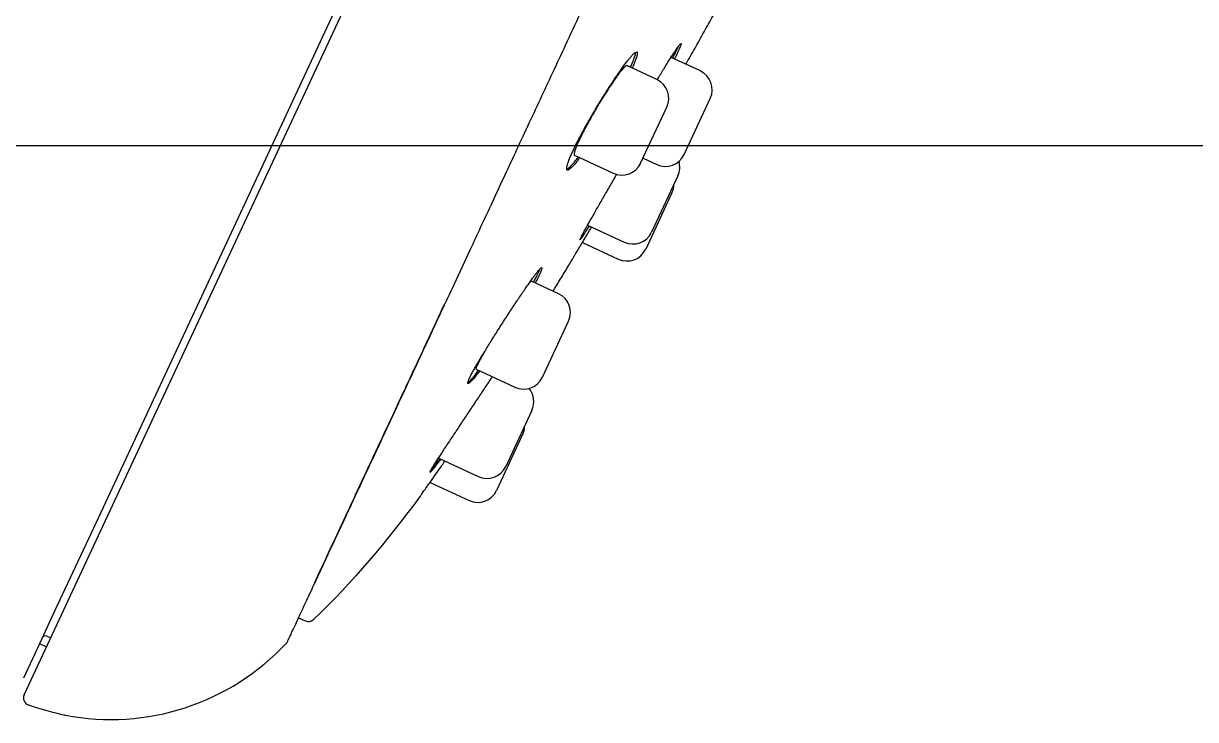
# Model space of a CAD drawing. Header units: millimetres. Extents: x 863 to 5283, y 810 to 2397.
# Drawn here: x 1728.65 to 1731.83, y 1437.326 to 1439.214 of the extents above; entities that cross this region are included whole.
import ezdxf

# ---------------------------------------------------------------- set-up
doc = ezdxf.new("R2010")
doc.units = ezdxf.units.MM
doc.layers.add('Płytki', color=254, linetype='Continuous')
doc.layers.add('Wbudowane', color=175, linetype='Continuous')

# ---------------------------------------------------------------- blocks, each defined once
blk = doc.blocks.new('Z$W@#14502')
for p, q in [((10.0425, 133.3138), (13.9443, 141.6812)), ((11.0052, 135.4282), (10.2374, 133.7818)), ((11.8767, 135.0064), (11.7975, 135.0433)), ((11.7587, 134.983), (11.6776, 135.0208)), ((11.7148, 134.7563), (11.7858, 134.9086)), ((11.8327, 134.7797), (11.9037, 134.932)), ((11.5355, 134.7782), (11.6404, 134.7292)), ((11.7212, 134.7699), (11.7583, 134.7526)), ((11.8156, 134.7216), (11.7446, 134.5693)), ((11.7996, 134.6755), (11.7286, 134.5233)), ((11.571, 134.5885), (11.6702, 134.5423)), ((11.5569, 134.5415), (11.6542, 134.4962)), ((11.4923, 134.4021), (11.4187, 134.4364)), ((11.4483, 134.1754), (11.5193, 134.3277)), ((11.2685, 134.1975), (11.3739, 134.1483)), ((11.4197, 134.0856), (11.3487, 133.9333)), ((11.3947, 134.0202), (11.3237, 133.868)), ((11.1673, 133.9561), (11.2743, 133.9062)), ((11.1434, 133.8903), (11.2493, 133.8409)), ((10.2374, 133.7818), (10.1251, 133.541)), ((10.1251, 133.541), (10.0891, 133.4637)), ((10.7868, 133.5227), (10.8054, 133.5144)), ((10.0891, 133.4637), (10.0405, 133.3594)), ((10.0843, 133.4535), (10.1034, 133.4444)), ((10.1039, 133.4731), (10.1148, 133.4688)), ((10.1039, 133.4731), (10.1147, 133.4687))]:
    blk.add_line(p, q)
for centre, radius, start, end in [((11.853, 134.9556), 0.056, 335, 65), ((11.7351, 134.9322), 0.056, 335, 65), ((11.6641, 134.78), 0.056, 245, 335), ((11.782, 134.8034), 0.056, 245, 335), ((11.7648, 134.7453), 0.056, 335, 16.2869), ((11.7489, 134.6992), 0.056, 335, 359.3958), ((11.6938, 134.593), 0.056, 245, 335), ((11.6779, 134.5469), 0.056, 245, 335), ((11.4686, 134.3513), 0.056, 335, 65), ((11.3976, 134.1991), 0.056, 245, 335), ((11.3689, 134.1092), 0.056, 335, 39.6537), ((11.344, 134.0439), 0.056, 335, 359.3958), ((11.2979, 133.957), 0.056, 245, 335), ((11.273, 133.8916), 0.056, 245, 335), ((-105.9508, 188.1301), 128.8775, 334.977675, 335.056407), ((10.0995, 133.464), 0.00925, 146.9331, 154.5738), ((10.1003, 133.4637), 0.0101, 68.7168, 147.8949), ((10.1003, 133.4637), 0.0101, 68.5481, 147.7414), ((10.2775, 133.8983), 0.6513, 259.076, 317.0342), ((10.7475, 133.4619), 0.01, 311.4622, 336.0988), ((10.0606, 133.3054), 0.02, 155, 251.4945), ((10.3437, 134.1415), 0.9027, 251.3024, 251.4769), ((10.3437, 134.1417), 0.9029, 251.3029, 257.8748), ((10.3437, 134.1415), 0.9027, 257.6488, 257.8575)]:
    blk.add_arc(centre, radius, start, end)
for centre, major_axis, ratio, start_param, end_param in [((10.8135, 133.5327), (0.0198, 0.0033), 0.990837, 4.129325, 5.303251), ((10.1077, 133.4824), (0.00373, 0.00928), 0.022224, 3.06855, 3.141593)]:
    blk.add_ellipse(centre, major_axis=major_axis, ratio=ratio, start_param=start_param, end_param=end_param)
for points, knots in [([(10.7566, 133.4578), (10.7566, 133.4578), (10.7566, 133.4579), (10.7568, 133.4583), (10.7577, 133.4602), (10.7611, 133.4676), (10.7699, 133.4865), (10.784, 133.5166), (10.8027, 133.5568), (10.8248, 133.6041), (10.8491, 133.6562), (10.8755, 133.713), (10.9054, 133.777), (10.9388, 133.8486), (10.9742, 133.9244), (11.0048, 133.9902), (11.0272, 134.0381), (11.0394, 134.0642), (11.0479, 134.0824), (11.057, 134.1021), (11.0712, 134.1325), (11.0931, 134.1795), (11.1193, 134.2357), (11.1472, 134.2954), (11.1761, 134.3575), (11.2113, 134.4329), (11.2559, 134.5287), (11.3094, 134.6436), (11.3712, 134.7762), (11.4374, 134.9182), (11.5095, 135.0728), (11.5852, 135.2353), (11.6673, 135.4115), (11.7529, 135.5952), (11.8448, 135.7925), (11.9443, 136.0059), (12.03, 136.1898), (12.1, 136.3401), (12.1409, 136.4279), (12.1728, 136.4961), (12.1926, 136.5386), (12.2117, 136.5796), (12.2329, 136.6253), (12.2656, 136.6954), (12.3165, 136.8044), (12.4069, 136.9984), (12.5296, 137.2617), (12.6759, 137.5755), (12.8277, 137.9014), (12.9839, 138.2365), (13.138, 138.567), (13.2614, 138.8318), (13.3423, 139.0055), (13.3859, 139.0988), (13.4125, 139.1559), (13.4373, 139.2093), (13.4644, 139.2673), (13.512, 139.3694), (13.578, 139.511), (13.6717, 139.7121), (13.7729, 139.9292), (13.8799, 140.1587), (13.979, 140.3714), (14.0693, 140.5651), (14.1466, 140.731), (14.2008, 140.8472), (14.2359, 140.9227), (14.2595, 140.9732), (14.2843, 141.0265), (14.3153, 141.0928), (14.3346, 141.1343), (14.347, 141.161)], [0, 0, 0, 0, 0.003912, 0.008059, 0.017229, 0.04406, 0.073233, 0.102451, 0.13115, 0.157102, 0.179165, 0.199447, 0.219812, 0.239559, 0.257449, 0.273451, 0.280966, 0.285329, 0.288107, 0.290934, 0.295923, 0.304046, 0.314681, 0.322748, 0.331116, 0.341654, 0.354001, 0.36887, 0.384512, 0.400799, 0.41665, 0.434494, 0.451638, 0.470275, 0.489167, 0.509363, 0.531857, 0.54161, 0.55199, 0.556657, 0.560857, 0.563959, 0.568187, 0.573697, 0.58366, 0.598755, 0.627971, 0.657092, 0.686051, 0.718511, 0.750155, 0.777919, 0.792223, 0.798583, 0.804, 0.808176, 0.813518, 0.820242, 0.836801, 0.853293, 0.877005, 0.898457, 0.919114, 0.938823, 0.955679, 0.969161, 0.974587, 0.979357, 0.984977, 0.991938, 1, 1, 1, 1]), ([(11.8374, 135.0247), (11.8386, 135.0267), (11.8438, 135.0359), (11.8531, 135.0524), (11.8653, 135.0741), (11.8776, 135.0958), (11.8898, 135.1177), (11.9021, 135.1396), (11.9143, 135.1614), (11.923, 135.1771), (11.9272, 135.1846), (11.9276, 135.1852)], [0, 0, 0, 0, 0.0380568, 0.1729079, 0.3081212, 0.4436936, 0.5796217, 0.7159026, 0.852533, 0.9895098, 1, 1, 1, 1]), ([(11.7598, 134.9825), (11.7601, 134.983), (11.7604, 134.9835), (11.7665, 134.9936), (11.772, 135.0028), (11.7799, 135.0157), (11.7824, 135.0199), (11.7874, 135.028), (11.7898, 135.0318), (11.7967, 135.0427), (11.8009, 135.0492), (11.8065, 135.0578), (11.8083, 135.0605), (11.8115, 135.0653), (11.8145, 135.0696), (11.817, 135.073), (11.8192, 135.0758), (11.8202, 135.077), (11.8227, 135.0798), (11.8237, 135.0807), (11.8245, 135.0804), (11.8246, 135.08), (11.8245, 135.0788), (11.8242, 135.0779), (11.8232, 135.0745), (11.8219, 135.0713), (11.8191, 135.0649), (11.818, 135.0625), (11.8156, 135.0574), (11.8142, 135.0545), (11.8109, 135.0477), (11.8088, 135.0436), (11.8065, 135.0391)], [0, 0, 0, 0, 0.005391, 0.005391, 0.108631, 0.108631, 0.160251, 0.160251, 0.211871, 0.211871, 0.315111, 0.315111, 0.366731, 0.366731, 0.418351, 0.469971, 0.469971, 0.521591, 0.521591, 0.624831, 0.624831, 0.676451, 0.676451, 0.728071, 0.728071, 0.831311, 0.831311, 0.882931, 0.882931, 0.93455, 0.93455, 1, 1, 1, 1]), ([(11.802, 135.0412), (11.8024, 135.0421), (11.8029, 135.043), (11.8051, 135.0473), (11.8067, 135.0505), (11.8111, 135.0596), (11.8136, 135.0648), (11.8161, 135.0705), (11.8167, 135.0719), (11.8172, 135.0732)], [0, 0, 0, 0, 0.06279, 0.06279, 0.315833, 0.315833, 0.821921, 0.821921, 1, 1, 1, 1]), ([(11.594, 134.9053), (11.6003, 134.9159), (11.6066, 134.9262), (11.616, 134.9413), (11.6192, 134.9463), (11.6254, 134.9561), (11.6286, 134.961), (11.6378, 134.9752), (11.6437, 134.9841), (11.6523, 134.9967), (11.6551, 135.0008), (11.6606, 135.0086), (11.6632, 135.0123), (11.6709, 135.0229), (11.6755, 135.0291), (11.682, 135.0373), (11.684, 135.0398), (11.6879, 135.0444), (11.6914, 135.0485), (11.6944, 135.0516), (11.6972, 135.0542), (11.6985, 135.0553), (11.7018, 135.0578), (11.7034, 135.0584), (11.705, 135.0577), (11.7053, 135.0573), (11.7058, 135.0558), (11.7058, 135.0549), (11.7055, 135.0512), (11.7047, 135.0477), (11.7026, 135.0411), (11.7018, 135.0386), (11.6998, 135.0332), (11.6986, 135.0303), (11.6957, 135.0232), (11.6938, 135.0189), (11.6917, 135.0142)], [0, 0, 0, 0, 0.085871, 0.085871, 0.128806, 0.128806, 0.171741, 0.171741, 0.257612, 0.257612, 0.300547, 0.300547, 0.343483, 0.343483, 0.429353, 0.429353, 0.472289, 0.472289, 0.515224, 0.558159, 0.558159, 0.601095, 0.601095, 0.686965, 0.686965, 0.729901, 0.729901, 0.772836, 0.772836, 0.858707, 0.858707, 0.901642, 0.901642, 0.944577, 0.944577, 1, 1, 1, 1]), ([(11.6872, 135.0164), (11.6876, 135.0173), (11.6881, 135.0183), (11.6901, 135.0228), (11.6915, 135.0262), (11.6953, 135.0355), (11.6973, 135.0408), (11.6995, 135.0475), (11.7, 135.0495), (11.7008, 135.053), (11.7011, 135.0545), (11.7012, 135.0562), (11.7013, 135.0568), (11.7012, 135.0572)], [0, 0, 0, 0, 0.047122, 0.047122, 0.2217318, 0.2217318, 0.5709515, 0.5709515, 0.7455613, 0.7455613, 0.9201711, 0.9201711, 1, 1, 1, 1]), ([(11.6776, 135.0208), (11.6776, 135.0208), (11.6776, 135.0208), (11.6772, 135.021), (11.6767, 135.021), (11.6754, 135.0205), (11.6747, 135.0201), (11.6722, 135.0182), (11.6701, 135.0162), (11.6664, 135.0121), (11.665, 135.0106), (11.6622, 135.0071), (11.6606, 135.0052), (11.6558, 134.9991), (11.6523, 134.9943), (11.6446, 134.9835), (11.6405, 134.9777), (11.6341, 134.9681), (11.6319, 134.9648), (11.6274, 134.958), (11.6251, 134.9545), (11.6182, 134.9437), (11.6135, 134.9363), (11.6065, 134.9248), (11.6041, 134.9209), (11.5993, 134.913), (11.5969, 134.909), (11.59, 134.8972), (11.5854, 134.8893), (11.5787, 134.8774), (11.5765, 134.8735), (11.5722, 134.8658), (11.5681, 134.8582), (11.5642, 134.8509), (11.5604, 134.8437), (11.5586, 134.8401), (11.5534, 134.8299), (11.5503, 134.8235), (11.5462, 134.8147), (11.5449, 134.8119), (11.5426, 134.8065), (11.5415, 134.804), (11.5386, 134.7969), (11.5372, 134.7928), (11.5356, 134.7878), (11.5352, 134.7862), (11.5347, 134.7836), (11.5345, 134.7824), (11.5344, 134.7796), (11.5347, 134.7785), (11.5355, 134.7781)], [0, 0, 0, 0, 0.001314, 0.001314, 0.032558, 0.032558, 0.063801, 0.063801, 0.126289, 0.126289, 0.157532, 0.157532, 0.188776, 0.188776, 0.251263, 0.251263, 0.31375, 0.31375, 0.344994, 0.344994, 0.376237, 0.376237, 0.438724, 0.438724, 0.469968, 0.469968, 0.501211, 0.501211, 0.563699, 0.563699, 0.594942, 0.594942, 0.626186, 0.657429, 0.657429, 0.688673, 0.688673, 0.75116, 0.75116, 0.782404, 0.782404, 0.813647, 0.813647, 0.876134, 0.876134, 0.907378, 0.907378, 0.938621, 0.938621, 1, 1, 1, 1]), ([(11.5499, 134.7714), (11.5493, 134.7707), (11.5488, 134.77), (11.5459, 134.7661), (11.5436, 134.7632), (11.5371, 134.7551), (11.5332, 134.7506), (11.5281, 134.7452), (11.5265, 134.7437), (11.5236, 134.7411), (11.5223, 134.7401), (11.5188, 134.7377), (11.5171, 134.7371), (11.5153, 134.7379), (11.5149, 134.7384), (11.5143, 134.7399), (11.5141, 134.7419), (11.5145, 134.7449), (11.5152, 134.7484), (11.5157, 134.7504), (11.5176, 134.7571), (11.5195, 134.7625), (11.5233, 134.7718), (11.5247, 134.7751), (11.5278, 134.7822), (11.5295, 134.7859), (11.5349, 134.7976), (11.539, 134.806), (11.5459, 134.8195), (11.5483, 134.8242), (11.5533, 134.8337), (11.5559, 134.8385), (11.5639, 134.8533), (11.5696, 134.8634), (11.5816, 134.8843), (11.5877, 134.8948), (11.594, 134.9053)], [0, 0, 0, 0, 0.0097815, 0.0097815, 0.0528345, 0.0528345, 0.1389404, 0.1389404, 0.1819934, 0.1819934, 0.2250464, 0.2250464, 0.3111523, 0.3111523, 0.3542053, 0.3542053, 0.3972583, 0.4403113, 0.4403113, 0.4833643, 0.4833643, 0.5694702, 0.5694702, 0.6125232, 0.6125232, 0.6555762, 0.6555762, 0.7416821, 0.7416821, 0.7847351, 0.7847351, 0.8277881, 0.8277881, 0.913894, 0.913894, 1, 1, 1, 1]), ([(11.5145, 134.7395), (11.5153, 134.7397), (11.5163, 134.7403), (11.5196, 134.7426), (11.5225, 134.7452), (11.5275, 134.7505), (11.5293, 134.7526), (11.5332, 134.7571), (11.5372, 134.7621), (11.5417, 134.7679), (11.5446, 134.7718), (11.5452, 134.7726), (11.5458, 134.7734)], [0, 0, 0, 0, 0.152477, 0.152477, 0.47578, 0.47578, 0.637431, 0.637431, 0.799082, 0.960734, 0.960734, 1, 1, 1, 1]), ([(11.5755, 134.5864), (11.575, 134.5856), (11.5745, 134.5848), (11.572, 134.5808), (11.57, 134.5777), (11.5646, 134.569), (11.5615, 134.5642), (11.5576, 134.5583), (11.5564, 134.5565), (11.5544, 134.5535), (11.5535, 134.5523), (11.5514, 134.5494), (11.5505, 134.5484), (11.5502, 134.5485), (11.5502, 134.5489), (11.5506, 134.55), (11.5513, 134.5516), (11.5525, 134.5542), (11.5541, 134.5574), (11.5551, 134.5592), (11.5583, 134.5654), (11.561, 134.5704), (11.5659, 134.5792), (11.5676, 134.5824), (11.5714, 134.5892), (11.5734, 134.5928), (11.5797, 134.604), (11.5843, 134.6121), (11.5919, 134.6253), (11.5945, 134.6299), (11.5998, 134.6392), (11.6053, 134.6487), (11.611, 134.6585), (11.6168, 134.6686), (11.6197, 134.6737), (11.6288, 134.6893), (11.6349, 134.6997), (11.6411, 134.7103)], [0, 0, 0, 0, 0.009946, 0.009946, 0.052992, 0.052992, 0.139083, 0.139083, 0.182129, 0.182129, 0.225175, 0.225175, 0.311267, 0.311267, 0.354312, 0.354312, 0.397358, 0.440404, 0.440404, 0.48345, 0.48345, 0.569542, 0.569542, 0.612587, 0.612587, 0.655633, 0.655633, 0.741725, 0.741725, 0.784771, 0.784771, 0.827817, 0.870862, 0.870862, 0.913908, 0.913908, 1, 1, 1, 1]), ([(11.5339, 134.5026), (11.5339, 134.5026), (11.534, 134.5029), (11.5346, 134.5039), (11.5355, 134.5054), (11.537, 134.508), (11.5388, 134.511), (11.5399, 134.5128), (11.5435, 134.5188), (11.5464, 134.5238), (11.5516, 134.5325), (11.5534, 134.5356), (11.5574, 134.5423), (11.5595, 134.5458), (11.566, 134.5569), (11.5708, 134.5649), (11.5779, 134.5769), (11.5798, 134.5801), (11.5818, 134.5835)], [0, 0, 0, 0, 0.092341, 0.092341, 0.185624, 0.278907, 0.278907, 0.37219, 0.37219, 0.558756, 0.558756, 0.65204, 0.65204, 0.745323, 0.745323, 0.931889, 0.931889, 1, 1, 1, 1]), ([(11.4774, 134.409), (11.4782, 134.4104), (11.4824, 134.4173), (11.4899, 134.4297), (11.4999, 134.4462), (11.5099, 134.4627), (11.5197, 134.4791), (11.5279, 134.4927), (11.5323, 134.5001), (11.5339, 134.5026)], [0, 0, 0, 0, 0.044408, 0.220682, 0.39752, 0.574916, 0.749687, 0.924991, 1, 1, 1, 1]), ([(11.3382, 134.3195), (11.3448, 134.3298), (11.3514, 134.3399), (11.3611, 134.3549), (11.3643, 134.3598), (11.3708, 134.3696), (11.374, 134.3744), (11.3834, 134.3885), (11.3893, 134.3974), (11.3979, 134.41), (11.4007, 134.4141), (11.4061, 134.422), (11.4087, 134.4257), (11.4162, 134.4364), (11.4207, 134.4427), (11.4269, 134.4511), (11.4289, 134.4537), (11.4324, 134.4583), (11.4357, 134.4625), (11.4385, 134.4658), (11.4409, 134.4686), (11.442, 134.4697), (11.4449, 134.4724), (11.4461, 134.4732), (11.447, 134.4728), (11.4472, 134.4725), (11.4472, 134.4712), (11.447, 134.4703), (11.4461, 134.4668), (11.4448, 134.4636), (11.442, 134.4572), (11.4409, 134.4549), (11.4384, 134.4497), (11.437, 134.4469), (11.4335, 134.4401), (11.4314, 134.436), (11.4291, 134.4316)], [0, 0, 0, 0, 0.0859845, 0.0859845, 0.1289767, 0.1289767, 0.171969, 0.171969, 0.2579534, 0.2579534, 0.3009457, 0.3009457, 0.3439379, 0.3439379, 0.4299224, 0.4299224, 0.4729146, 0.4729146, 0.5159069, 0.5588991, 0.5588991, 0.6018913, 0.6018913, 0.6878758, 0.6878758, 0.7308681, 0.7308681, 0.7738603, 0.7738603, 0.8598448, 0.8598448, 0.902837, 0.902837, 0.9458293, 0.9458293, 1, 1, 1, 1]), ([(11.4245, 134.4337), (11.425, 134.4345), (11.4254, 134.4354), (11.4277, 134.4396), (11.4294, 134.4429), (11.434, 134.4519), (11.4364, 134.4571), (11.4393, 134.4635), (11.4401, 134.4654), (11.441, 134.4678), (11.4413, 134.4685), (11.4415, 134.4692)], [0, 0, 0, 0, 0.051295, 0.051295, 0.263793, 0.263793, 0.68879, 0.68879, 0.901288, 0.901288, 1, 1, 1, 1]), ([(11.4187, 134.4364), (11.4187, 134.4364), (11.4187, 134.4364), (11.4185, 134.4365), (11.4181, 134.4364), (11.4172, 134.4358), (11.4166, 134.4353), (11.4148, 134.4336), (11.4135, 134.4322), (11.412, 134.4304)], [0, 0, 0, 0, 0.009781, 0.009781, 0.294051, 0.294051, 0.578321, 0.578321, 1, 1, 1, 1]), ([(10.9055, 133.7791), (10.922, 133.8145), (10.94, 133.8531), (10.9794, 133.9375), (11.0007, 133.9832), (11.0468, 134.0819), (11.0716, 134.135), (11.1247, 134.249), (11.1531, 134.3098), (11.1833, 134.3747)], [0, 0, 0, 0, 0.25, 0.25, 0.5, 0.5, 0.75, 0.75, 1, 1, 1, 1]), ([(11.2782, 134.1929), (11.2777, 134.1922), (11.2771, 134.1915), (11.2742, 134.1877), (11.2719, 134.1847), (11.2654, 134.1766), (11.2617, 134.1721), (11.2568, 134.1666), (11.2553, 134.165), (11.2526, 134.1623), (11.2514, 134.1612), (11.2484, 134.1586), (11.247, 134.1579), (11.2459, 134.1583), (11.2457, 134.1587), (11.2456, 134.16), (11.2459, 134.1618), (11.2468, 134.1646), (11.2481, 134.1678), (11.2489, 134.1697), (11.2519, 134.1761), (11.2544, 134.1812), (11.2592, 134.1901), (11.261, 134.1932), (11.2648, 134.2), (11.2668, 134.2036), (11.2733, 134.2148), (11.278, 134.2229), (11.2859, 134.2359), (11.2886, 134.2404), (11.2942, 134.2496), (11.3, 134.259), (11.306, 134.2687), (11.3122, 134.2786), (11.3154, 134.2836), (11.325, 134.2989), (11.3315, 134.3091), (11.3382, 134.3195)], [0, 0, 0, 0, 0.0094989, 0.0094989, 0.0525641, 0.0525641, 0.1386947, 0.1386947, 0.1817599, 0.1817599, 0.2248252, 0.2248252, 0.3109557, 0.3109557, 0.354021, 0.354021, 0.3970863, 0.4401515, 0.4401515, 0.4832168, 0.4832168, 0.5693473, 0.5693473, 0.6124126, 0.6124126, 0.6554779, 0.6554779, 0.7416084, 0.7416084, 0.7846737, 0.7846737, 0.8277389, 0.8708042, 0.8708042, 0.9138695, 0.9138695, 1, 1, 1, 1]), ([(11.2921, 134.2461), (11.2898, 134.2421), (11.2876, 134.2384), (11.284, 134.2319), (11.2825, 134.2292), (11.2797, 134.2241), (11.2784, 134.2216), (11.2748, 134.2148), (11.2729, 134.211), (11.2707, 134.2062), (11.2701, 134.2048), (11.2691, 134.2023), (11.2687, 134.2012), (11.268, 134.1987), (11.268, 134.1977), (11.2685, 134.1975)], [0, 0, 0, 0, 0.137105, 0.137105, 0.245385, 0.245385, 0.353665, 0.353665, 0.570225, 0.570225, 0.678505, 0.678505, 0.786785, 0.786785, 1, 1, 1, 1]), ([(11.2446, 134.0745), (11.2514, 134.0847), (11.2581, 134.0948), (11.268, 134.1097), (11.2713, 134.1146), (11.2777, 134.1243), (11.281, 134.1292), (11.2903, 134.1433), (11.2963, 134.1522), (11.3048, 134.1649), (11.3075, 134.169), (11.311, 134.1743), (11.3119, 134.1756), (11.3128, 134.1768)], [0, 0, 0, 0, 0.272909, 0.272909, 0.409364, 0.409364, 0.545819, 0.545819, 0.818728, 0.818728, 0.955182, 0.955182, 1, 1, 1, 1]), ([(11.2457, 134.1601), (11.2462, 134.1605), (11.2469, 134.161), (11.2496, 134.1633), (11.2522, 134.166), (11.2569, 134.1715), (11.2587, 134.1736), (11.2624, 134.1782), (11.2644, 134.1807), (11.2691, 134.1868), (11.2719, 134.1905), (11.2748, 134.1945)], [0, 0, 0, 0, 0.124366, 0.124366, 0.458743, 0.458743, 0.625931, 0.625931, 0.793119, 0.793119, 1, 1, 1, 1]), ([(11.1728, 133.9535), (11.1722, 133.9528), (11.1717, 133.9521), (11.1688, 133.9482), (11.1666, 133.9452), (11.1603, 133.937), (11.1566, 133.9324), (11.1521, 133.9268), (11.1507, 133.9251), (11.1483, 133.9223), (11.1473, 133.9211), (11.1447, 133.9184), (11.1436, 133.9175), (11.1431, 133.9177), (11.1431, 133.918), (11.1435, 133.9192), (11.1442, 133.9208), (11.1456, 133.9234), (11.1474, 133.9264), (11.1485, 133.9282), (11.1521, 133.9343), (11.1552, 133.9391), (11.1607, 133.9477), (11.1627, 133.9508), (11.167, 133.9574), (11.1693, 133.9608), (11.1764, 133.9717), (11.1816, 133.9796), (11.19, 133.9923), (11.193, 133.9967), (11.1989, 134.0057), (11.205, 134.0149), (11.2114, 134.0244), (11.2178, 134.0341), (11.2211, 134.0391), (11.2311, 134.0541), (11.2378, 134.0643), (11.2446, 134.0745)], [0, 0, 0, 0, 0.009716, 0.009716, 0.052771, 0.052771, 0.138883, 0.138883, 0.181939, 0.181939, 0.224995, 0.224995, 0.311106, 0.311106, 0.354162, 0.354162, 0.397218, 0.440274, 0.440274, 0.48333, 0.48333, 0.569442, 0.569442, 0.612497, 0.612497, 0.655553, 0.655553, 0.741665, 0.741665, 0.784721, 0.784721, 0.827777, 0.870832, 0.870832, 0.913888, 0.913888, 1, 1, 1, 1]), ([(11.1445, 133.9213), (11.1462, 133.9231), (11.1484, 133.9259), (11.1528, 133.9314), (11.1544, 133.9336), (11.158, 133.9383), (11.1599, 133.9408), (11.1645, 133.947), (11.1672, 133.9507), (11.1701, 133.9548)], [0, 0, 0, 0, 0.374903, 0.374903, 0.567647, 0.567647, 0.760391, 0.760391, 1, 1, 1, 1]), ([(11.1691, 133.9607), (11.1687, 133.9599), (11.1684, 133.9592), (11.1673, 133.9571), (11.167, 133.9562), (11.1673, 133.9561)], [0, 0, 0, 0, 0.264928, 0.264928, 1, 1, 1, 1]), ([(11.1167, 133.8531), (11.1167, 133.8531), (11.1174, 133.8541), (11.1196, 133.857), (11.1205, 133.8582), (11.1226, 133.8612), (11.1238, 133.8629), (11.128, 133.8687), (11.1314, 133.8734), (11.1374, 133.8818), (11.1396, 133.8848), (11.1441, 133.8912), (11.1465, 133.8946), (11.154, 133.9052), (11.1594, 133.913), (11.1682, 133.9256), (11.1713, 133.9299), (11.1774, 133.9388), (11.1806, 133.9434), (11.1839, 133.9482), (11.184, 133.9483)], [0, 0, 0, 0, 0.166288, 0.166288, 0.249433, 0.249433, 0.332577, 0.332577, 0.498865, 0.498865, 0.58201, 0.58201, 0.665154, 0.665154, 0.831442, 0.831442, 0.914587, 0.914587, 0.997731, 1, 1, 1, 1])]:
    blk.add_open_spline(points, degree=3, knots=knots)
for points in [[(11.6411, 134.7103), (11.6441, 134.7155), (11.6471, 134.7206), (11.6501, 134.7258)], [(11.1167, 133.8531), (11.0282, 133.7324), (10.9333, 133.6188), (10.8273, 133.5183)]]:
    blk.add_open_spline(points, degree=3)

msp = doc.modelspace()

# ---------------------------------------------------------------- linework, layer by layer
at = {"layer": 'Płytki'}
msp.add_line((1718.1098, 1438.8824), (1896.6098, 1438.8824), dxfattribs=at)

# ---------------------------------------------------------------- block references
at = {"layer": 'Wbudowane'}
msp.add_blockref('Z$W@#14502', (1718.6098, 1304.0786), dxfattribs=at)

doc.saveas('drawing.dxf')
